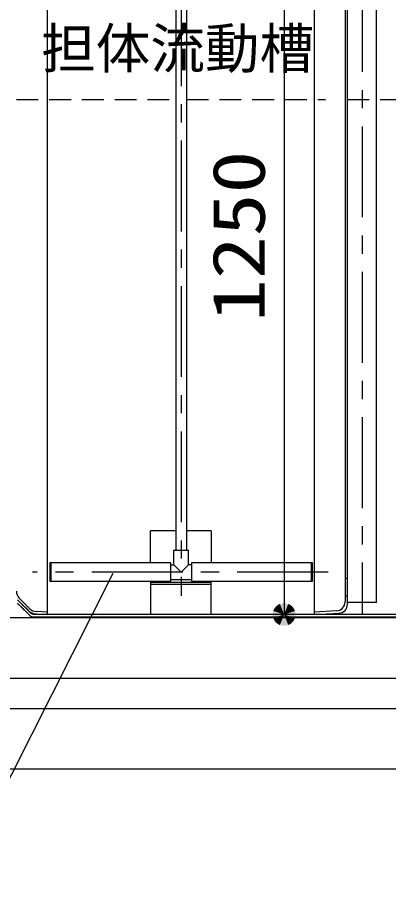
# Model space of a CAD drawing. Units: millimetres, scale not verified. Extents: x -8910 to 8910, y -6308 to 6308.
# Drawn here: x -4502 to -3891, y -3708 to -2259 of the extents above; entities that cross this region are included whole.
import ezdxf
from ezdxf.enums import TextEntityAlignment as Align

# ---------------------------------------------------------------- set-up
doc = ezdxf.new("R2010")
doc.units = ezdxf.units.MM
doc.header["$LTSCALE"] = 30
doc.linetypes.add('CHAIN1', pattern=[8, 5, -1, 1, -1])
doc.linetypes.add('DASHED1', pattern=[1.8, 1.2, -0.6])
for name, color, linetype, lineweight in [('0-1_空気管', 3, 'Continuous', 25), ('0-2_機器', 2, 'Continuous', 25), ('1-2_00クル-フ-6寸法', 132, 'Continuous', 25)]:
    doc.layers.add(name, color=color, linetype=linetype, lineweight=lineweight)
doc.styles.add('ＭＳ ゴシック', font='')
doc.styles.get('ＭＳ ゴシック').set_extended_font_data('MS Gothic')

msp = doc.modelspace()

# ---------------------------------------------------------------- linework, layer by layer
at = {"layer": '0-1_空気管', "linetype": 'CHAIN1'}
for p, q in [((-3934.1, -1719.02), (-3934.1, -3244.61)), ((-4232.28, -1742.41), (-4232.28, -3213.61)), ((-3989.84, -3174.61), (-4477.54, -3174.61))]:
    msp.add_line(p, q, dxfattribs=at)
at = {"layer": '0-1_空気管'}
for p, q in [((-4241.28, -1817.41), (-4241.28, -3138.61)), ((-4223.29, -3138.61), (-4223.29, -1819.33)), ((-4013.09, -1821.73), (-4013.09, -3244.61)), ((-3962.09, -1831.73), (-3962.09, -3223.7)), ((-3958.09, -3227.49), (-3958.09, -1831.73)), ((-3958.09, -3224.61), (-3958.09, -1913.61)), ((-3910.1, -3224.61), (-3910.1, -1913.61)), ((-4283.09, -3159.61), (-4283.09, -3106.49)), ((-4241.28, -3106.49), (-4283.09, -3106.49)), ((-4183.09, -3106.49), (-4223.29, -3106.49)), ((-4183.09, -3106.49), (-4183.09, -3159.61)), ((-4244.28, -3138.61), (-4220.28, -3138.61)), ((-4244.28, -3162.61), (-4244.28, -3138.61)), ((-4220.28, -3162.61), (-4220.28, -3138.61)), ((-4448.78, -3159.61), (-4448.78, -3189.61)), ((-4447.28, -3159.61), (-4447.28, -3189.61)), ((-4249.28, -3162.61), (-4244.28, -3162.61)), ((-4215.28, -3162.61), (-4220.28, -3162.61)), ((-4015.79, -3159.61), (-4215.29, -3159.61)), ((-4017.29, -3189.61), (-4017.29, -3159.61)), ((-4015.79, -3189.61), (-4015.79, -3159.61)), ((-4249.28, -3186.61), (-4215.29, -3186.61)), ((-3962.09, -3184.61), (-3958.09, -3184.61)), ((-4448.78, -3189.61), (-4249.28, -3189.61)), ((-4283.09, -3189.61), (-4283.09, -3244.61)), ((-4183.09, -3191.61), (-4283.09, -3191.61)), ((-4283.09, -3194.61), (-4183.09, -3194.61)), ((-4183.09, -3244.61), (-4183.09, -3189.61)), ((-3958.09, -3214.61), (-3962.09, -3214.61)), ((-4502.23, -3220.47), (-4484.73, -3237.97)), ((-4481.9, -3235.14), (-4499.41, -3217.64)), ((-3910.1, -3224.61), (-3958.09, -3224.61)), ((-4453.09, -3240.6), (-4471.29, -3239.81)), ((-4028.5, -3244.61), (-4107.86, -3244.61)), ((-3976.31, -3238.68), (-4013.09, -3240.6)), ((-4013.09, -3244.61), (-3972.31, -3242.47))]:
    msp.add_line(p, q, dxfattribs=at)
at = {"layer": '0-1_空気管', "linetype": 'DASHED1'}
for p, q in [((-4504.09, -2394.61), (-4241.28, -2394.61)), ((-4223.29, -2394.61), (-3994.13, -2394.61)), ((-3958.09, -2394.61), (-3752.39, -2394.61))]:
    msp.add_line(p, q, dxfattribs=at)
at = {"layer": '0-1_空気管'}
for points in [[(-4471.46, -3243.81), (-4453.09, -3244.61), (-4453.09, -2004.61)], [(-4249.28, -3189.61), (-4249.28, -3159.61), (-4448.78, -3159.61)], [(-4244.28, -3162.61), (-4232.28, -3174.61), (-4220.28, -3162.61)], [(-4215.29, -3159.61), (-4215.29, -3189.61), (-4015.79, -3189.61)], [(-4345.19, -3176.98), (-4613.56, -3708.39), (-4980.4, -3708.39)], [(-4481.69, -3241.02), (-4482.69, -3240.01), (-4483.12, -3239.59), (-4483.57, -3239.14), (-4484.05, -3238.66), (-4485.55, -3237.16), (-4486.06, -3236.65), (-4487.69, -3235.02), (-4488.3, -3234.42), (-4490.36, -3232.36), (-4491.14, -3231.58), (-4491.93, -3230.79), (-4492.74, -3229.98), (-4494.33, -3228.4), (-4495.07, -3227.65), (-4495.77, -3226.95), (-4496.41, -3226.32), (-4498.5, -3224.23), (-4498.94, -3223.79), (-4500.62, -3222.11), (-4501.02, -3221.71), (-4502.35, -3220.38)], [(-4502.32, -3226.07), (-4501.95, -3226.44), (-4501.57, -3226.82), (-4499.96, -3228.42), (-4499.54, -3228.85), (-4499.09, -3229.3), (-4498.61, -3229.77), (-4498.09, -3230.29), (-4497.53, -3230.85), (-4495.52, -3232.86), (-4494.77, -3233.61), (-4493.99, -3234.38), (-4491.7, -3236.68), (-4490.99, -3237.38), (-4489.71, -3238.66), (-4489.13, -3239.24), (-4488.05, -3240.32), (-4487.55, -3240.82), (-4487.05, -3241.32), (-4486.56, -3241.8), (-4485.14, -3243.22), (-4484.7, -3243.66), (-4482.68, -3245.69), (-4482.52, -3245.84), (-4482.38, -3245.98), (-4482.29, -3246.07), (-4482.18, -3246.17), (-4482.08, -3246.27), (-4481.96, -3246.37), (-4481.84, -3246.48), (-4481.71, -3246.59)], [(-3784.1, -3244.61), (-4474.38, -3244.61), (-4474.5, -3244.61), (-4474.64, -3244.6), (-4474.79, -3244.6), (-4474.95, -3244.59), (-4475.11, -3244.58), (-4475.27, -3244.56), (-4475.44, -3244.55), (-4475.61, -3244.52), (-4475.78, -3244.49), (-4475.95, -3244.46), (-4476.14, -3244.41), (-4476.34, -3244.36), (-4476.55, -3244.3), (-4476.77, -3244.22), (-4477.01, -3244.14), (-4477.26, -3244.04), (-4477.53, -3243.94), (-4477.79, -3243.83), (-4478.05, -3243.72), (-4478.31, -3243.61), (-4478.56, -3243.49), (-4478.79, -3243.38), (-4479, -3243.28), (-4479.19, -3243.17), (-4479.36, -3243.07), (-4479.52, -3242.97), (-4479.67, -3242.88), (-4479.81, -3242.78), (-4479.94, -3242.68), (-4480.07, -3242.57), (-4480.2, -3242.47), (-4480.31, -3242.37), (-4480.43, -3242.26), (-4480.54, -3242.16), (-4480.64, -3242.07), (-4480.73, -3241.98), (-4481.02, -3241.69), (-4481.69, -3241.02)], [(-4481.71, -3246.59), (-4481.58, -3246.69), (-4481.45, -3246.79), (-4481.3, -3246.89), (-4481.15, -3246.99), (-4480.99, -3247.09), (-4480.81, -3247.19), (-4480.62, -3247.29), (-4480.41, -3247.4), (-4480.18, -3247.51), (-4479.93, -3247.63), (-4479.68, -3247.74), (-4479.41, -3247.85), (-4479.14, -3247.95), (-4478.88, -3248.05), (-4478.63, -3248.15), (-4478.39, -3248.23), (-4478.17, -3248.3), (-4477.96, -3248.37), (-4477.76, -3248.42), (-4477.58, -3248.46), (-4477.4, -3248.5), (-4477.24, -3248.53), (-4477.07, -3248.55), (-4476.91, -3248.57), (-4476.75, -3248.58), (-4476.59, -3248.59), (-4476.43, -3248.6), (-4476.29, -3248.61), (-4476.15, -3248.61), (-3784.1, -3248.61)]]:
    msp.add_lwpolyline(points, dxfattribs=at)
for centre, radius, start, end in [((-4488.09, -3206.33), 16, 180, 225), ((-3977.09, -3223.7), 15, 273, 0), ((-3973.09, -3227.49), 15, 273, 0), ((-4470.59, -3223.83), 20, 225, 267.5), ((-4470.59, -3223.83), 16, 225, 267.5)]:
    msp.add_arc(centre, radius, start, end, dxfattribs=at)
at = {"layer": '0-2_機器'}
for p, q in [((-6368.11, -3249.61), (-3598.07, -3249.61)), ((-6418.11, -3349.61), (-3548.07, -3349.61)), ((-6418.11, -3399.61), (-3548.07, -3399.61)), ((-6418.11, -3499.61), (-3548.07, -3499.61))]:
    msp.add_line(p, q, dxfattribs=at)
at = {"layer": '1-2_00クル-フ-6寸法', "color": 4}
for p in [(-4062.63, -1994.61), (-4063.09, -3244.61)]:
    msp.add_line(p, (-4062.63, -3244.61), dxfattribs=at)
at = {"layer": '1-2_00クル-フ-6寸法'}
for points in [[(-4062.63, -3244.61), (-4077.08, -3232.66), (-4075.47, -3230.94)], [(-4062.63, -3244.61), (-4075.47, -3230.94), (-4073.65, -3229.44)], [(-4062.63, -3244.61), (-4073.65, -3229.44), (-4071.66, -3228.18)], [(-4062.63, -3244.61), (-4071.66, -3228.18), (-4069.53, -3227.18)], [(-4062.63, -3244.61), (-4069.53, -3227.18), (-4067.29, -3226.45)], [(-4062.63, -3244.61), (-4067.29, -3226.45), (-4064.98, -3226.01)], [(-4062.63, -3244.61), (-4064.98, -3226.01), (-4062.63, -3225.86)], [(-4062.63, -3244.61), (-4062.63, -3225.86), (-4060.28, -3226.01)], [(-4062.63, -3244.61), (-4060.28, -3226.01), (-4057.97, -3226.45)], [(-4062.63, -3244.61), (-4057.97, -3226.45), (-4055.73, -3227.18)], [(-4062.63, -3244.61), (-4055.73, -3227.18), (-4053.6, -3228.18)], [(-4062.63, -3244.61), (-4053.6, -3228.18), (-4051.61, -3229.44)], [(-4062.63, -3244.61), (-4051.61, -3229.44), (-4049.8, -3230.94)], [(-4062.63, -3244.61), (-4049.8, -3230.94), (-4048.18, -3232.66)], [(-4062.63, -3244.61), (-4081.34, -3243.43), (-4081.05, -3241.1)], [(-4062.63, -3244.61), (-4081.34, -3245.79), (-4081.34, -3243.43)], [(-4062.63, -3244.61), (-4081.05, -3248.12), (-4081.34, -3245.79)], [(-4062.63, -3244.61), (-4081.05, -3241.1), (-4080.46, -3238.82)], [(-4062.63, -3244.61), (-4080.46, -3250.4), (-4081.05, -3248.12)], [(-4062.63, -3244.61), (-4080.46, -3238.82), (-4079.6, -3236.63)], [(-4062.63, -3244.61), (-4079.6, -3252.59), (-4080.46, -3250.4)], [(-4062.63, -3244.61), (-4079.6, -3236.63), (-4078.46, -3234.56)], [(-4062.63, -3244.61), (-4078.46, -3254.66), (-4079.6, -3252.59)], [(-4062.63, -3244.61), (-4078.46, -3234.56), (-4077.08, -3232.66)], [(-4062.63, -3244.61), (-4077.08, -3256.56), (-4078.46, -3254.66)], [(-4062.63, -3244.61), (-4075.47, -3258.28), (-4077.08, -3256.56)], [(-4062.63, -3244.61), (-4073.65, -3259.78), (-4075.47, -3258.28)], [(-4062.63, -3244.61), (-4071.66, -3261.04), (-4073.65, -3259.78)], [(-4062.63, -3244.61), (-4069.53, -3262.04), (-4071.66, -3261.04)], [(-4062.63, -3244.61), (-4067.29, -3262.77), (-4069.53, -3262.04)], [(-4062.63, -3244.61), (-4064.98, -3263.21), (-4067.29, -3262.77)], [(-4062.63, -3244.61), (-4062.63, -3263.36), (-4064.98, -3263.21)], [(-4062.63, -3244.61), (-4048.18, -3232.66), (-4046.8, -3234.56)], [(-4062.63, -3244.61), (-4046.8, -3234.56), (-4045.67, -3236.63)], [(-4062.63, -3244.61), (-4045.67, -3236.63), (-4044.8, -3238.82)], [(-4062.63, -3244.61), (-4044.8, -3238.82), (-4044.21, -3241.1)], [(-4062.63, -3244.61), (-4044.21, -3241.1), (-4043.92, -3243.43)], [(-4062.63, -3244.61), (-4043.92, -3243.43), (-4043.92, -3245.79)], [(-4062.63, -3244.61), (-4060.28, -3263.21), (-4062.63, -3263.36)], [(-4062.63, -3244.61), (-4057.97, -3262.77), (-4060.28, -3263.21)], [(-4062.63, -3244.61), (-4055.73, -3262.04), (-4057.97, -3262.77)], [(-4062.63, -3244.61), (-4053.6, -3261.04), (-4055.73, -3262.04)], [(-4062.63, -3244.61), (-4051.61, -3259.78), (-4053.6, -3261.04)], [(-4062.63, -3244.61), (-4049.8, -3258.28), (-4051.61, -3259.78)], [(-4062.63, -3244.61), (-4048.18, -3256.56), (-4049.8, -3258.28)], [(-4062.63, -3244.61), (-4046.8, -3254.66), (-4048.18, -3256.56)], [(-4062.63, -3244.61), (-4045.67, -3252.59), (-4046.8, -3254.66)], [(-4062.63, -3244.61), (-4044.8, -3250.4), (-4045.67, -3252.59)], [(-4062.63, -3244.61), (-4044.21, -3248.12), (-4044.8, -3250.4)], [(-4062.63, -3244.61), (-4043.92, -3245.79), (-4044.21, -3248.12)]]:
    msp.add_solid(points, dxfattribs=at)

# ---------------------------------------------------------------- texts
at = {"layer": '0-1_空気管', "color": 4, "style": 'ＭＳ ゴシック'}
msp.add_text('担体流動槽', height=65.98, dxfattribs=at).set_placement((-4463.22, -2362.93), align=Align.BOTTOM_LEFT)
at = {"layer": '1-2_00クル-フ-6寸法', "color": 3, "style": 'ＭＳ ゴシック', "width": 1.2}
msp.add_text('1250', height=86.66, rotation=90, dxfattribs=at).set_placement((-4068.48, -2761.9), align=Align.BOTTOM_LEFT)

doc.saveas('drawing.dxf')
